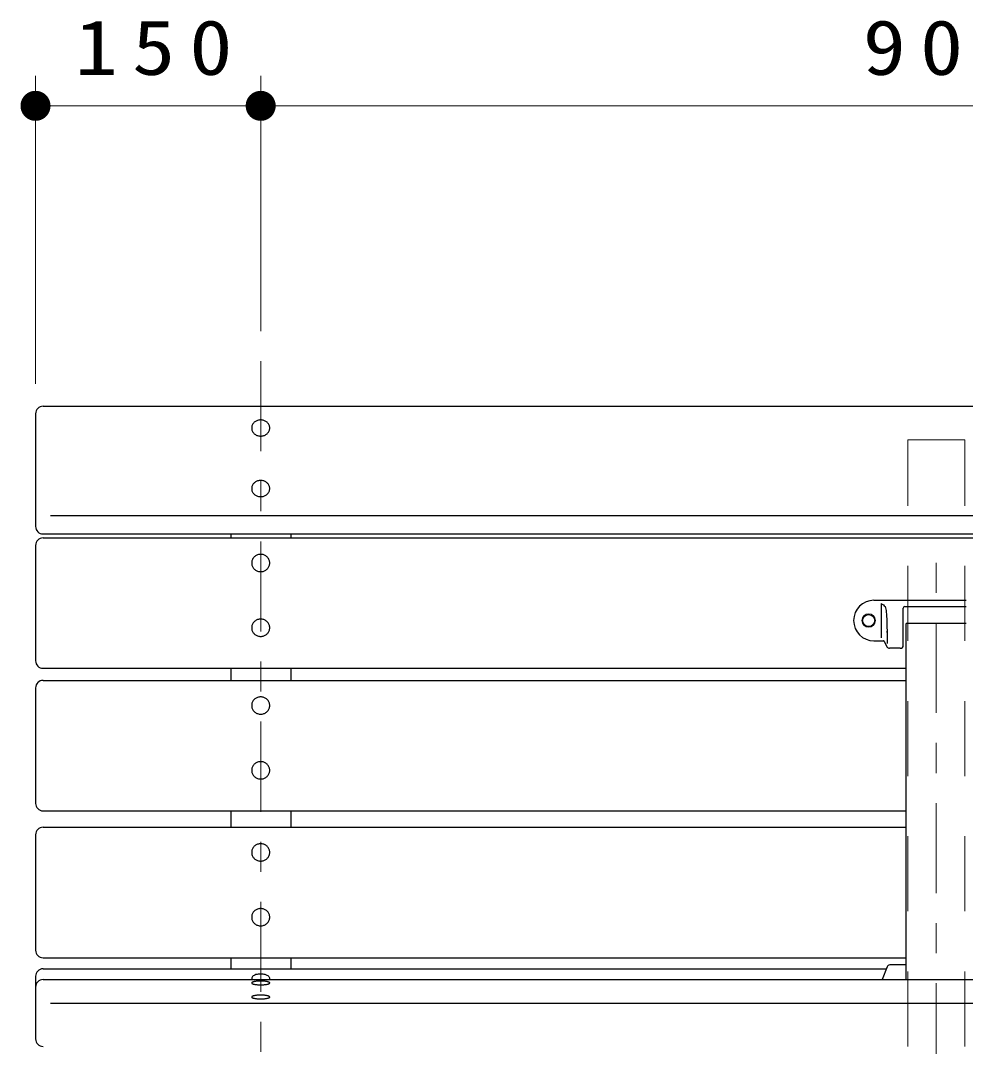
# Model space of a CAD drawing. Units: millimetres on the paper, scale 1:20. Extents: x -365 to 12, y -47 to 257.
# Drawn here: x -283.72 to -252.24, y 110.2 to 144.36 of the extents above; entities that cross this region are included whole.
import ezdxf

# ---------------------------------------------------------------- set-up
doc = ezdxf.new("R2010")
doc.units = ezdxf.units.MM
doc.linetypes.add('USER1', pattern=[4.5, 2.5, -2])
doc.linetypes.add('USER2', pattern=[6, 3, -1, 1, -1])
doc.layers.add('LY_1', color=4, linetype='Continuous', lineweight=25)
doc.styles.add('ＭＳ ゴシック', font='')
doc.styles.get('ＭＳ ゴシック').set_extended_font_data('MS Gothic')

# ---------------------------------------------------------------- blocks, each defined once
blk = doc.blocks.new('filled_dot')
at = {"color": 0, "linetype": 'Continuous', "lineweight": -2, "const_width": 1.25}
blk.add_lwpolyline([(-0.625, 0, 1), (0.625, 0, 1)], format="xyb", close=True, dxfattribs=at)

msp = doc.modelspace()

# ---------------------------------------------------------------- linework, layer by layer
at = {"layer": 'LY_1', "color": 7, "lineweight": 13}
for p, q in [((-283.217, 132.265), (-283.217, 142.515)), ((-275.717, 134.015), (-275.717, 142.515)), ((-283.217, 141.515), (-275.717, 141.515)), ((-275.717, 141.515), (-230.717, 141.515))]:
    msp.add_line(p, q, dxfattribs=at)
at = {"layer": 'LY_1', "color": 7, "linetype": 'USER2', "lineweight": 13}
for p, q in [((-275.717, 133.015), (-275.717, 91.584)), ((-253.217, 109.302), (-253.217, 127.201))]:
    msp.add_line(p, q, dxfattribs=at)
at = {"layer": 'LY_1'}
for p, q in [((-282.967, 131.515), (-223.467, 131.515)), ((-283.217, 131.265), (-283.217, 127.511)), ((-282.967, 127.261), (-223.467, 127.261)), ((-282.967, 127.132), (-223.467, 127.132)), ((-276.717, 127.261), (-276.717, 127.132)), ((-274.717, 127.261), (-274.717, 127.132)), ((-283.217, 126.882), (-283.217, 123.039)), ((-282.967, 122.789), (-254.217, 122.789)), ((-276.717, 122.789), (-276.717, 122.386)), ((-274.717, 122.789), (-274.717, 122.386)), ((-282.967, 122.386), (-254.217, 122.386)), ((-283.217, 122.136), (-283.217, 118.293)), ((-282.967, 118.043), (-254.217, 118.043)), ((-276.717, 118.043), (-276.717, 117.497)), ((-274.717, 118.043), (-274.717, 117.497)), ((-283.217, 117.247), (-283.217, 113.403)), ((-282.967, 117.497), (-254.217, 117.497)), ((-282.967, 113.153), (-254.217, 113.153)), ((-276.717, 113.153), (-276.717, 112.784)), ((-274.717, 113.153), (-274.717, 112.784)), ((-282.967, 112.784), (-254.88, 112.784)), ((-283.217, 112.534), (-283.217, 110.448)), ((-282.967, 112.427), (-223.467, 112.427))]:
    msp.add_line(p, q, dxfattribs=at)
at = {"layer": 'LY_1', "color": 7, "linetype": 'USER1', "lineweight": 13}
for p, q in [((-254.167, 110.198), (-254.167, 130.394)), ((-252.267, 130.394), (-254.167, 130.394)), ((-252.267, 110.198), (-252.267, 130.394))]:
    msp.add_line(p, q, dxfattribs=at)
at = {"layer": 'LY_1', "color": 7}
for p, q in [((-282.717, 127.876), (-223.717, 127.876)), ((-255.292, 125.054), (-252.217, 125.054)), ((-255.049, 124.942), (-255.049, 123.805)), ((-254.313, 123.554), (-254.313, 124.796)), ((-254.263, 124.846), (-252.217, 124.846)), ((-254.853, 124.029), (-254.853, 123.612)), ((-252.217, 124.284), (-254.217, 124.284)), ((-254.217, 112.427), (-254.217, 124.284)), ((-255.292, 123.704), (-254.978, 123.704)), ((-254.956, 123.691), (-254.859, 123.507)), ((-254.413, 123.454), (-254.77, 123.454)), ((-254.855, 112.849), (-255.015, 112.427)), ((-254.217, 112.914), (-254.761, 112.914)), ((-282.717, 111.637), (-223.717, 111.637))]:
    msp.add_line(p, q, dxfattribs=at)
at = {"layer": 'LY_1'}
for points in [[(-275.417, 130.789), (-275.418, 130.812), (-275.422, 130.835), (-275.428, 130.858), (-275.435, 130.88), (-275.445, 130.902), (-275.458, 130.923), (-275.472, 130.943), (-275.488, 130.961), (-275.505, 130.979), (-275.525, 130.994), (-275.545, 131.009), (-275.567, 131.021), (-275.591, 131.032), (-275.615, 131.041), (-275.64, 131.048), (-275.665, 131.053), (-275.691, 131.056), (-275.717, 131.057), (-275.744, 131.056), (-275.769, 131.053), (-275.795, 131.048), (-275.82, 131.041), (-275.844, 131.032), (-275.867, 131.021), (-275.889, 131.009), (-275.91, 130.994), (-275.93, 130.979), (-275.947, 130.961), (-275.963, 130.943), (-275.977, 130.923), (-275.989, 130.902), (-275.999, 130.88), (-276.007, 130.858), (-276.013, 130.835), (-276.016, 130.812), (-276.017, 130.789), (-276.016, 130.765), (-276.013, 130.742), (-276.007, 130.719), (-275.999, 130.697), (-275.989, 130.675), (-275.977, 130.654), (-275.963, 130.634), (-275.947, 130.616), (-275.93, 130.598), (-275.91, 130.583), (-275.889, 130.568), (-275.867, 130.556), (-275.844, 130.545), (-275.82, 130.536), (-275.795, 130.529), (-275.769, 130.524), (-275.744, 130.521), (-275.717, 130.52), (-275.691, 130.521), (-275.665, 130.524), (-275.64, 130.529), (-275.615, 130.536), (-275.591, 130.545), (-275.567, 130.556), (-275.545, 130.568), (-275.525, 130.583), (-275.505, 130.598), (-275.488, 130.616), (-275.472, 130.634), (-275.458, 130.654), (-275.445, 130.675), (-275.435, 130.697), (-275.428, 130.719), (-275.422, 130.742), (-275.418, 130.765)], [(-275.417, 128.772), (-275.418, 128.795), (-275.422, 128.819), (-275.428, 128.842), (-275.435, 128.864), (-275.445, 128.886), (-275.458, 128.906), (-275.472, 128.926), (-275.488, 128.945), (-275.505, 128.962), (-275.525, 128.978), (-275.545, 128.992), (-275.567, 129.005), (-275.591, 129.016), (-275.615, 129.025), (-275.64, 129.032), (-275.665, 129.037), (-275.691, 129.04), (-275.717, 129.041), (-275.744, 129.04), (-275.769, 129.037), (-275.795, 129.032), (-275.82, 129.025), (-275.844, 129.016), (-275.867, 129.005), (-275.889, 128.992), (-275.91, 128.978), (-275.93, 128.962), (-275.947, 128.945), (-275.963, 128.926), (-275.977, 128.906), (-275.989, 128.886), (-275.999, 128.864), (-276.007, 128.842), (-276.013, 128.819), (-276.016, 128.795), (-276.017, 128.772), (-276.016, 128.748), (-276.013, 128.725), (-276.007, 128.702), (-275.999, 128.68), (-275.989, 128.658), (-275.977, 128.637), (-275.963, 128.618), (-275.947, 128.599), (-275.93, 128.582), (-275.91, 128.566), (-275.889, 128.552), (-275.867, 128.539), (-275.844, 128.528), (-275.82, 128.519), (-275.795, 128.512), (-275.769, 128.507), (-275.744, 128.504), (-275.717, 128.503), (-275.691, 128.504), (-275.665, 128.507), (-275.64, 128.512), (-275.615, 128.519), (-275.591, 128.528), (-275.567, 128.539), (-275.545, 128.552), (-275.525, 128.566), (-275.505, 128.582), (-275.488, 128.599), (-275.472, 128.618), (-275.458, 128.637), (-275.445, 128.658), (-275.435, 128.68), (-275.428, 128.702), (-275.422, 128.725), (-275.418, 128.748)], [(-275.417, 126.295), (-275.418, 126.32), (-275.422, 126.345), (-275.428, 126.369), (-275.435, 126.393), (-275.445, 126.416), (-275.458, 126.439), (-275.472, 126.46), (-275.488, 126.48), (-275.505, 126.498), (-275.525, 126.515), (-275.545, 126.53), (-275.567, 126.544), (-275.591, 126.556), (-275.615, 126.565), (-275.64, 126.573), (-275.665, 126.578), (-275.691, 126.581), (-275.717, 126.582), (-275.744, 126.581), (-275.769, 126.578), (-275.795, 126.573), (-275.82, 126.565), (-275.844, 126.556), (-275.867, 126.544), (-275.889, 126.53), (-275.91, 126.515), (-275.93, 126.498), (-275.947, 126.48), (-275.963, 126.46), (-275.977, 126.439), (-275.989, 126.416), (-275.999, 126.393), (-276.007, 126.369), (-276.013, 126.345), (-276.016, 126.32), (-276.017, 126.295), (-276.016, 126.27), (-276.013, 126.245), (-276.007, 126.22), (-275.999, 126.196), (-275.989, 126.173), (-275.977, 126.151), (-275.963, 126.13), (-275.947, 126.11), (-275.93, 126.091), (-275.91, 126.074), (-275.889, 126.059), (-275.867, 126.046), (-275.844, 126.034), (-275.82, 126.025), (-275.795, 126.017), (-275.769, 126.012), (-275.744, 126.008), (-275.717, 126.007), (-275.691, 126.008), (-275.665, 126.012), (-275.64, 126.017), (-275.615, 126.025), (-275.591, 126.034), (-275.567, 126.046), (-275.545, 126.059), (-275.525, 126.074), (-275.505, 126.091), (-275.488, 126.11), (-275.472, 126.13), (-275.458, 126.151), (-275.445, 126.173), (-275.435, 126.196), (-275.428, 126.22), (-275.422, 126.245), (-275.418, 126.27)], [(-275.417, 124.138), (-275.418, 124.163), (-275.422, 124.188), (-275.428, 124.212), (-275.435, 124.236), (-275.445, 124.259), (-275.458, 124.281), (-275.472, 124.303), (-275.488, 124.322), (-275.505, 124.341), (-275.525, 124.358), (-275.545, 124.373), (-275.567, 124.387), (-275.591, 124.398), (-275.615, 124.408), (-275.64, 124.415), (-275.665, 124.421), (-275.691, 124.424), (-275.717, 124.425), (-275.744, 124.424), (-275.769, 124.421), (-275.795, 124.415), (-275.82, 124.408), (-275.844, 124.398), (-275.867, 124.387), (-275.889, 124.373), (-275.91, 124.358), (-275.93, 124.341), (-275.947, 124.322), (-275.963, 124.303), (-275.977, 124.281), (-275.989, 124.259), (-275.999, 124.236), (-276.007, 124.212), (-276.013, 124.188), (-276.016, 124.163), (-276.017, 124.138), (-276.016, 124.113), (-276.013, 124.088), (-276.007, 124.063), (-275.999, 124.039), (-275.989, 124.016), (-275.977, 123.994), (-275.963, 123.973), (-275.947, 123.953), (-275.93, 123.934), (-275.91, 123.917), (-275.889, 123.902), (-275.867, 123.889), (-275.844, 123.877), (-275.82, 123.867), (-275.795, 123.86), (-275.769, 123.854), (-275.744, 123.851), (-275.717, 123.85), (-275.691, 123.851), (-275.665, 123.854), (-275.64, 123.86), (-275.615, 123.867), (-275.591, 123.877), (-275.567, 123.889), (-275.545, 123.902), (-275.525, 123.917), (-275.505, 123.934), (-275.488, 123.953), (-275.472, 123.973), (-275.458, 123.994), (-275.445, 124.016), (-275.435, 124.039), (-275.428, 124.063), (-275.422, 124.088), (-275.418, 124.113)], [(-275.417, 121.549), (-275.418, 121.574), (-275.422, 121.599), (-275.428, 121.623), (-275.435, 121.647), (-275.445, 121.671), (-275.458, 121.693), (-275.472, 121.714), (-275.488, 121.734), (-275.505, 121.752), (-275.525, 121.769), (-275.545, 121.785), (-275.567, 121.798), (-275.591, 121.81), (-275.615, 121.819), (-275.64, 121.827), (-275.665, 121.832), (-275.691, 121.836), (-275.717, 121.837), (-275.744, 121.836), (-275.769, 121.832), (-275.795, 121.827), (-275.82, 121.819), (-275.844, 121.81), (-275.867, 121.798), (-275.889, 121.785), (-275.91, 121.769), (-275.93, 121.752), (-275.947, 121.734), (-275.963, 121.714), (-275.977, 121.693), (-275.989, 121.671), (-275.999, 121.647), (-276.007, 121.623), (-276.013, 121.599), (-276.016, 121.574), (-276.017, 121.549), (-276.016, 121.524), (-276.013, 121.499), (-276.007, 121.475), (-275.999, 121.451), (-275.989, 121.427), (-275.977, 121.405), (-275.963, 121.384), (-275.947, 121.364), (-275.93, 121.346), (-275.91, 121.329), (-275.889, 121.313), (-275.867, 121.3), (-275.844, 121.288), (-275.82, 121.279), (-275.795, 121.271), (-275.769, 121.266), (-275.744, 121.262), (-275.717, 121.261), (-275.691, 121.262), (-275.665, 121.266), (-275.64, 121.271), (-275.615, 121.279), (-275.591, 121.288), (-275.567, 121.3), (-275.545, 121.313), (-275.525, 121.329), (-275.505, 121.346), (-275.488, 121.364), (-275.472, 121.384), (-275.458, 121.405), (-275.445, 121.427), (-275.435, 121.451), (-275.428, 121.475), (-275.422, 121.499), (-275.418, 121.524)], [(-275.417, 119.392), (-275.418, 119.417), (-275.422, 119.442), (-275.428, 119.466), (-275.435, 119.49), (-275.445, 119.513), (-275.458, 119.536), (-275.472, 119.557), (-275.488, 119.577), (-275.505, 119.595), (-275.525, 119.612), (-275.545, 119.627), (-275.567, 119.641), (-275.591, 119.652), (-275.615, 119.662), (-275.64, 119.67), (-275.665, 119.675), (-275.691, 119.678), (-275.717, 119.679), (-275.744, 119.678), (-275.769, 119.675), (-275.795, 119.67), (-275.82, 119.662), (-275.844, 119.652), (-275.867, 119.641), (-275.889, 119.627), (-275.91, 119.612), (-275.93, 119.595), (-275.947, 119.577), (-275.963, 119.557), (-275.977, 119.536), (-275.989, 119.513), (-275.999, 119.49), (-276.007, 119.466), (-276.013, 119.442), (-276.016, 119.417), (-276.017, 119.392), (-276.016, 119.367), (-276.013, 119.342), (-276.007, 119.317), (-275.999, 119.293), (-275.989, 119.27), (-275.977, 119.248), (-275.963, 119.227), (-275.947, 119.207), (-275.93, 119.188), (-275.91, 119.171), (-275.889, 119.156), (-275.867, 119.143), (-275.844, 119.131), (-275.82, 119.121), (-275.795, 119.114), (-275.769, 119.109), (-275.744, 119.105), (-275.717, 119.104), (-275.691, 119.105), (-275.665, 119.109), (-275.64, 119.114), (-275.615, 119.121), (-275.591, 119.131), (-275.567, 119.143), (-275.545, 119.156), (-275.525, 119.171), (-275.505, 119.188), (-275.488, 119.207), (-275.472, 119.227), (-275.458, 119.248), (-275.445, 119.27), (-275.435, 119.293), (-275.428, 119.317), (-275.422, 119.342), (-275.418, 119.367)], [(-275.417, 116.659), (-275.418, 116.684), (-275.422, 116.709), (-275.428, 116.734), (-275.435, 116.758), (-275.445, 116.781), (-275.458, 116.803), (-275.472, 116.824), (-275.488, 116.844), (-275.505, 116.863), (-275.525, 116.88), (-275.545, 116.895), (-275.567, 116.908), (-275.591, 116.92), (-275.615, 116.93), (-275.64, 116.937), (-275.665, 116.943), (-275.691, 116.946), (-275.717, 116.947), (-275.744, 116.946), (-275.769, 116.943), (-275.795, 116.937), (-275.82, 116.93), (-275.844, 116.92), (-275.867, 116.908), (-275.889, 116.895), (-275.91, 116.88), (-275.93, 116.863), (-275.947, 116.844), (-275.963, 116.824), (-275.977, 116.803), (-275.989, 116.781), (-275.999, 116.758), (-276.007, 116.734), (-276.013, 116.709), (-276.016, 116.684), (-276.017, 116.659), (-276.016, 116.634), (-276.013, 116.609), (-276.007, 116.585), (-275.999, 116.561), (-275.989, 116.538), (-275.977, 116.515), (-275.963, 116.494), (-275.947, 116.474), (-275.93, 116.456), (-275.91, 116.439), (-275.889, 116.424), (-275.867, 116.41), (-275.844, 116.399), (-275.82, 116.389), (-275.795, 116.381), (-275.769, 116.376), (-275.744, 116.373), (-275.717, 116.372), (-275.691, 116.373), (-275.665, 116.376), (-275.64, 116.381), (-275.615, 116.389), (-275.591, 116.399), (-275.567, 116.41), (-275.545, 116.424), (-275.525, 116.439), (-275.505, 116.456), (-275.488, 116.474), (-275.472, 116.494), (-275.458, 116.515), (-275.445, 116.538), (-275.435, 116.561), (-275.428, 116.585), (-275.422, 116.609), (-275.418, 116.634)], [(-275.417, 114.502), (-275.418, 114.527), (-275.422, 114.552), (-275.428, 114.577), (-275.435, 114.6), (-275.445, 114.624), (-275.458, 114.646), (-275.472, 114.667), (-275.488, 114.687), (-275.505, 114.705), (-275.525, 114.722), (-275.545, 114.738), (-275.567, 114.751), (-275.591, 114.763), (-275.615, 114.772), (-275.64, 114.78), (-275.665, 114.785), (-275.691, 114.789), (-275.717, 114.79), (-275.744, 114.789), (-275.769, 114.785), (-275.795, 114.78), (-275.82, 114.772), (-275.844, 114.763), (-275.867, 114.751), (-275.889, 114.738), (-275.91, 114.722), (-275.93, 114.705), (-275.947, 114.687), (-275.963, 114.667), (-275.977, 114.646), (-275.989, 114.624), (-275.999, 114.6), (-276.007, 114.577), (-276.013, 114.552), (-276.016, 114.527), (-276.017, 114.502), (-276.016, 114.477), (-276.013, 114.452), (-276.007, 114.428), (-275.999, 114.404), (-275.989, 114.381), (-275.977, 114.358), (-275.963, 114.337), (-275.947, 114.317), (-275.93, 114.299), (-275.91, 114.282), (-275.889, 114.266), (-275.867, 114.253), (-275.844, 114.241), (-275.82, 114.232), (-275.795, 114.224), (-275.769, 114.219), (-275.744, 114.216), (-275.717, 114.214), (-275.691, 114.216), (-275.665, 114.219), (-275.64, 114.224), (-275.615, 114.232), (-275.591, 114.241), (-275.567, 114.253), (-275.545, 114.266), (-275.525, 114.282), (-275.505, 114.299), (-275.488, 114.317), (-275.472, 114.337), (-275.458, 114.358), (-275.445, 114.381), (-275.435, 114.404), (-275.428, 114.428), (-275.422, 114.452), (-275.418, 114.477)], [(-275.417, 112.313), (-275.418, 112.318), (-275.422, 112.323), (-275.428, 112.329), (-275.435, 112.334), (-275.445, 112.339), (-275.458, 112.344), (-275.472, 112.348), (-275.488, 112.353), (-275.505, 112.357), (-275.525, 112.36), (-275.545, 112.364), (-275.567, 112.367), (-275.591, 112.369), (-275.615, 112.371), (-275.64, 112.373), (-275.665, 112.374), (-275.691, 112.375), (-275.717, 112.375), (-275.744, 112.375), (-275.769, 112.374), (-275.795, 112.373), (-275.82, 112.371), (-275.844, 112.369), (-275.867, 112.367), (-275.889, 112.364), (-275.91, 112.36), (-275.93, 112.357), (-275.947, 112.353), (-275.963, 112.348), (-275.977, 112.344), (-275.989, 112.339), (-275.999, 112.334), (-276.007, 112.329), (-276.013, 112.323), (-276.016, 112.318), (-276.017, 112.313), (-276.016, 112.307), (-276.013, 112.302), (-276.007, 112.296), (-275.999, 112.291), (-275.989, 112.286), (-275.977, 112.281), (-275.963, 112.277), (-275.947, 112.272), (-275.93, 112.268), (-275.91, 112.265), (-275.889, 112.261), (-275.867, 112.259), (-275.844, 112.256), (-275.82, 112.254), (-275.795, 112.252), (-275.769, 112.251), (-275.744, 112.25), (-275.717, 112.25), (-275.691, 112.25), (-275.665, 112.251), (-275.64, 112.252), (-275.615, 112.254), (-275.591, 112.256), (-275.567, 112.259), (-275.545, 112.261), (-275.525, 112.265), (-275.505, 112.268), (-275.488, 112.272), (-275.472, 112.277), (-275.458, 112.281), (-275.445, 112.286), (-275.435, 112.291), (-275.428, 112.296), (-275.422, 112.302), (-275.418, 112.307)], [(-275.417, 111.845), (-275.418, 111.85), (-275.422, 111.856), (-275.428, 111.861), (-275.435, 111.866), (-275.445, 111.871), (-275.458, 111.876), (-275.472, 111.881), (-275.488, 111.885), (-275.505, 111.889), (-275.525, 111.893), (-275.545, 111.896), (-275.567, 111.899), (-275.591, 111.901), (-275.615, 111.903), (-275.64, 111.905), (-275.665, 111.906), (-275.691, 111.907), (-275.717, 111.907), (-275.744, 111.907), (-275.769, 111.906), (-275.795, 111.905), (-275.82, 111.903), (-275.844, 111.901), (-275.867, 111.899), (-275.889, 111.896), (-275.91, 111.893), (-275.93, 111.889), (-275.947, 111.885), (-275.963, 111.881), (-275.977, 111.876), (-275.989, 111.871), (-275.999, 111.866), (-276.007, 111.861), (-276.013, 111.856), (-276.016, 111.85), (-276.017, 111.845), (-276.016, 111.839), (-276.013, 111.834), (-276.007, 111.829), (-275.999, 111.823), (-275.989, 111.818), (-275.977, 111.814), (-275.963, 111.809), (-275.947, 111.805), (-275.93, 111.801), (-275.91, 111.797), (-275.889, 111.794), (-275.867, 111.791), (-275.844, 111.788), (-275.82, 111.786), (-275.795, 111.784), (-275.769, 111.783), (-275.744, 111.783), (-275.717, 111.782), (-275.691, 111.783), (-275.665, 111.783), (-275.64, 111.784), (-275.615, 111.786), (-275.591, 111.788), (-275.567, 111.791), (-275.545, 111.794), (-275.525, 111.797), (-275.505, 111.801), (-275.488, 111.805), (-275.472, 111.809), (-275.458, 111.814), (-275.445, 111.818), (-275.435, 111.823), (-275.428, 111.829), (-275.422, 111.834), (-275.418, 111.839)]]:
    msp.add_lwpolyline(points, close=True, dxfattribs=at)
at = {"layer": 'LY_1', "color": 7}
msp.add_lwpolyline([(-255.049, 124.942), (-255.012, 124.924), (-254.977, 124.901), (-254.947, 124.874), (-254.922, 124.841), (-254.904, 124.805), (-254.892, 124.763), (-254.884, 124.714), (-254.879, 124.658), (-254.874, 124.589), (-254.869, 124.513), (-254.866, 124.433), (-254.863, 124.351), (-254.86, 124.271), (-254.858, 124.196), (-254.857, 124.127), (-254.855, 124.069), (-254.854, 124.023), (-254.854, 123.994), (-254.853, 123.983), (-254.853, 123.994), (-254.853, 124.029)], dxfattribs=at)
at = {"layer": 'LY_1'}
msp.add_lwpolyline([(-275.424, 112.427), (-275.418, 112.448), (-275.418, 112.469), (-275.424, 112.49), (-275.435, 112.51), (-275.451, 112.529), (-275.473, 112.547), (-275.499, 112.563), (-275.529, 112.577), (-275.563, 112.589), (-275.599, 112.599), (-275.638, 112.606), (-275.678, 112.61), (-275.719, 112.611), (-275.76, 112.61), (-275.8, 112.606), (-275.838, 112.598), (-275.875, 112.589), (-275.908, 112.576), (-275.938, 112.562), (-275.964, 112.546), (-275.985, 112.528), (-276.001, 112.509), (-276.012, 112.488), (-276.017, 112.468), (-276.017, 112.447), (-276.011, 112.427)], dxfattribs=at)
at = {"layer": 'LY_1', "color": 7, "lineweight": 13}
msp.add_circle((-255.467, 124.379), 0.225, dxfattribs=at)
at = {"layer": 'LY_1', "color": 7}
msp.add_circle((-255.467, 124.379), 0.2, dxfattribs=at)
at = {"layer": 'LY_1'}
for centre, start, end in [((-282.967, 131.265), 90, 180), ((-282.967, 127.511), 180, 270), ((-282.967, 126.882), 90, 180), ((-282.967, 123.039), 180, 270), ((-282.967, 122.136), 90, 180), ((-282.967, 118.293), 180, 270), ((-282.967, 117.247), 90, 180), ((-282.967, 113.403), 180, 270), ((-282.967, 112.534), 90, 180), ((-282.967, 112.177), 90, 180), ((-282.967, 110.448), 180, 270)]:
    msp.add_arc(centre, 0.25, start, end, dxfattribs=at)
at = {"layer": 'LY_1', "color": 7}
for centre, radius, start, end in [((-255.292, 124.379), 0.675, 90, 270), ((-254.263, 124.796), 0.05, 90, 180), ((-254.978, 123.679), 0.025, 27.8675, 90), ((-254.77, 123.554), 0.1, 207.8675, 270), ((-254.413, 123.554), 0.1, 270, 0), ((-254.761, 112.814), 0.1, 90, 159.2031)]:
    msp.add_arc(centre, radius, start, end, dxfattribs=at)

# ---------------------------------------------------------------- block references
at = {"layer": 'LY_1', "color": 7, "lineweight": 13, "xscale": 0.4, "yscale": 0.4}
for p in [(-283.217, 141.515), (-275.717, 141.515)]:
    msp.add_blockref('filled_dot', p, dxfattribs=at)
at = {"layer": 'LY_1', "color": 7, "lineweight": 13, "xscale": 0.4, "yscale": 0.4, "rotation": 180}
msp.add_blockref('filled_dot', (-275.717, 141.515), dxfattribs=at)

# ---------------------------------------------------------------- texts
at = {"layer": 'LY_1', "color": 7, "char_height": 1.833, "attachment_point": 8, "style": 'ＭＳ ゴシック'}
for s, insert in [('\\T1.33;\\W1.15;150', (-279.046, 142.515)), ('\\T1.33;\\W1.15;900', (-252.801, 142.515))]:
    msp.add_mtext(s, dxfattribs=dict(at, insert=insert))

doc.saveas('drawing.dxf')
